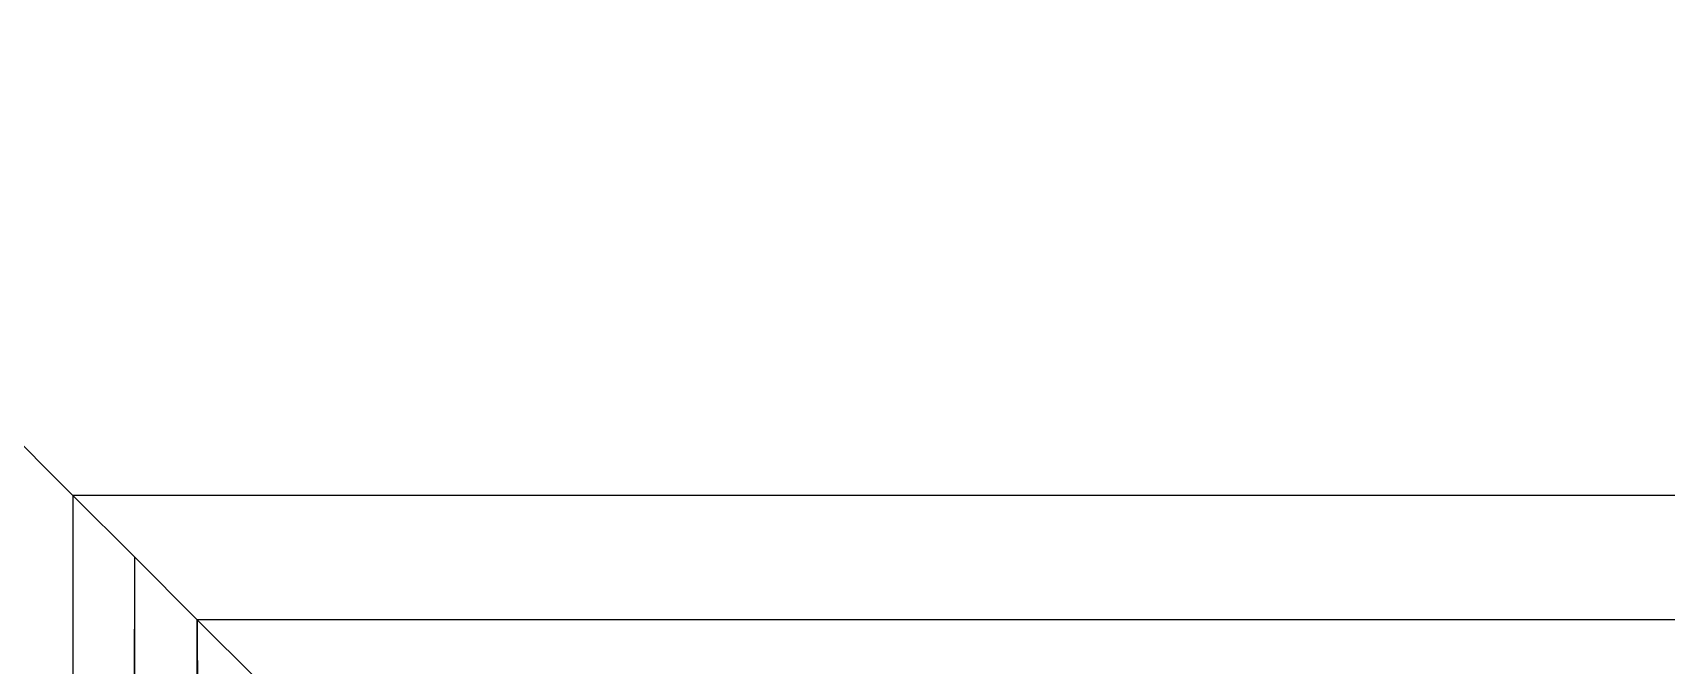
# Model space of a CAD drawing. Header units: inches. Extents: x 17 to 4615, y 5 to 3256.
# Drawn here: x 729.91 to 755.07, y 1401.4 to 1411.14 of the extents above; entities that cross this region are included whole.
import ezdxf

# ---------------------------------------------------------------- set-up
doc = ezdxf.new("R2010")
doc.units = ezdxf.units.IN
doc.header["$MEASUREMENT"] = 0

msp = doc.modelspace()

# ---------------------------------------------------------------- linework, layer by layer
for p, q in [((700.932, 1433.612), (730.532, 1404.012)), ((1660.932, 1404.012), (730.532, 1404.012)), ((731.479, 1403.066), (730.532, 1404.012)), ((730.532, 1404.012), (730.532, 538.814)), ((731.479, 1403.066), (730.532, 538.814)), ((732.447, 1402.099), (731.479, 1403.066)), ((731.479, 1403.066), (732.139, 538.815)), ((732.139, 538.815), (732.447, 1402.099)), ((1659.018, 1402.099), (732.447, 1402.099)), ((732.447, 1402.099), (733.378, 1401.169)), ((732.447, 1402.099), (733.589, 538.816))]:
    msp.add_line(p, q)

doc.saveas('drawing.dxf')
